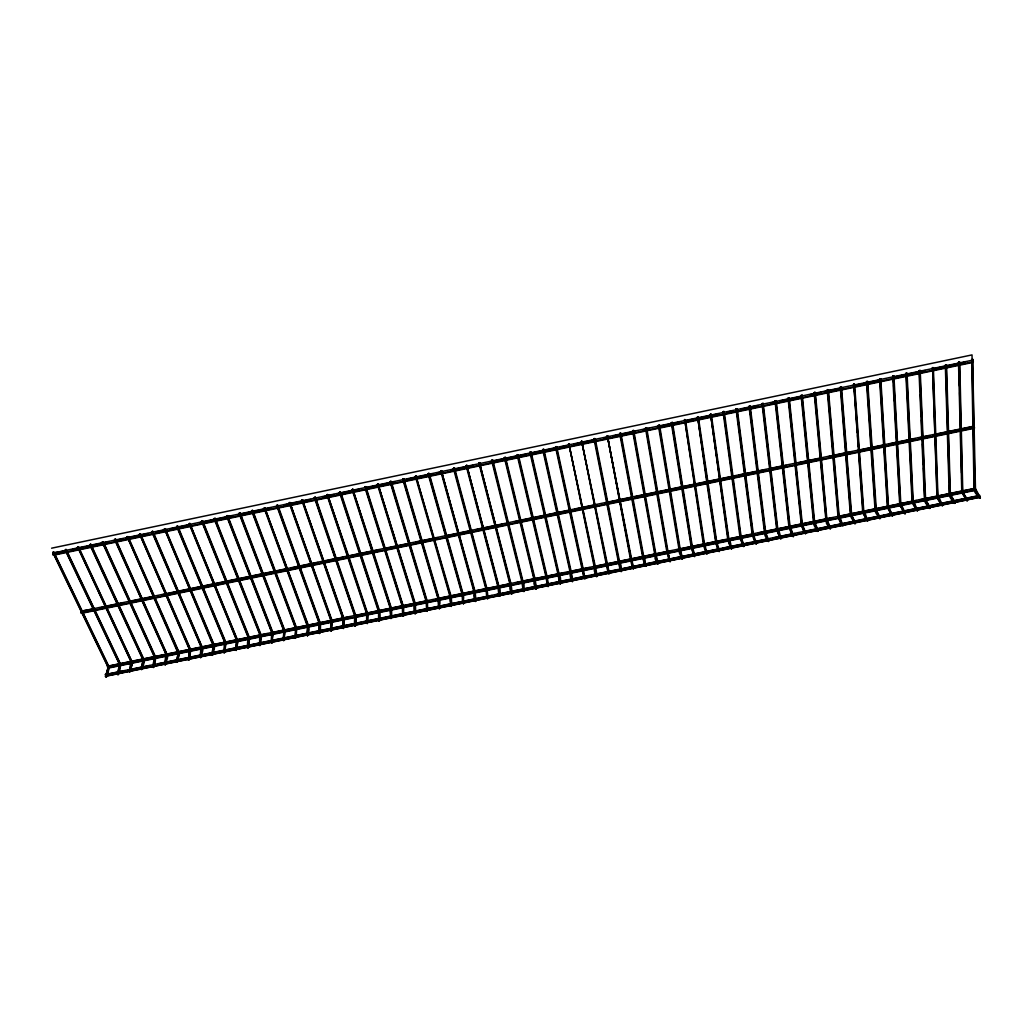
<?xml version="1.0" encoding="UTF-8"?>
<svg xmlns="http://www.w3.org/2000/svg" width="1032" height="1032" viewBox="0 0 1032 1032"><rect width="100%" height="100%" fill="white"/><g stroke="black" fill="none" stroke-linecap="round" stroke-linejoin="round"><path stroke-width="1.5" d="M154.568 657.745C150.93 671.961 154.736 669.446 155.664 657.526M154.903 657.59L153.342 665.227M155.329 657.694L153.42 667.472M143.977 659.925C145.628 663.241 139.514 671.445 141.99 669.342M390.535 618.452C392.753 619.69 388.948 613.46 390.496 609.37M391.683 616.62L391.605 609.151M143.216 659.99L141.242 669.02M131.967 662.479C132.393 667.407 128.265 672.129 129.864 672.284M119.531 664.931C115.494 679.288 119.364 676.618 120.628 664.711M119.854 664.776L118.061 672.464M120.305 664.866L118.112 674.696M379.712 611.589C381.221 620.297 377.789 627.649 378.705 612.866M378.989 618.761L379.118 612.376M379.26 621.238L378.912 610.273L340.121 491.864L339.515 492.316L378.602 611.808M105.961 675.483C105.844 681.094 109.469 668.568 108.979 667.098M108.644 665.962L53.819 552.043L53.006 552.21L107.96 666.349L107.921 668.194L975.511 490.316L972.608 359.239L971.705 359.665L974.027 488.471M108.192 667.162L105.612 676.45L105.728 674.657M366.605 622.025L366.708 614.246M367.018 621.212L367.224 614.814M367.276 623.689C366.399 623.276 367.598 620.903 367.521 615.562M367.766 620.451L367.921 615.072M94.144 608.906L81.167 611.099L80.857 612.105L81.476 613.369L974.427 428.267L973.821 425.971L974.144 428.138M81.76 613.137L81.786 612.363M354.84 616.685C353.486 630.126 357.02 628.423 355.95 616.452M355.06 623.663L355.266 616.504M355.305 626.14L355.524 616.646M64.564 551.075L53.122 552.92L52.774 553.887L53.432 555.242L973.279 362.335L972.957 360.078L972.544 360.581M117.351 674.386L118.461 674.154M343.346 628.591C342.276 628.423 344.249 624.025 343.656 619.071M343.746 628.037L344.172 619.948M342.766 625.573L343.063 620.168M343.114 626.102L343.463 619.69M331.595 622.128L331.182 628.553L283.929 638.163M331.117 621.548C330.485 634.925 331.401 633.274 331.814 621.496M331.388 631.042L331.943 620.168L289.824 502.416L289.192 502.881L330.833 620.387M152.672 667.149L153.768 666.93M165.571 664.518C162.901 666.13 168.732 658.906 167.365 656.197M320.384 623.754C321.094 635.712 317.534 637.557 319.275 623.973M319.236 631.262L319.688 623.792M319.456 633.48L320.075 625.289M177.375 662.092C174.718 663.692 180.69 655.797 179.065 652.727M188.082 659.899C190.004 661.138 187.747 654.572 189.695 650.547M307.923 635.364C305.562 637.363 310.684 630.642 308.62 627.237M306.917 634.241L307.51 627.456M307.201 635.041L307.897 626.979M307.523 635.918L308.142 626.36M201.008 657.255C198.389 658.88 204.014 651.708 202.543 648.986M212.85 654.83C210.244 656.442 215.946 648.573 214.256 645.516M295.41 636.138L296.029 628.656M295.616 628.823C294.507 642.291 295.629 640.627 296.326 628.772M296.132 636.447L296.726 628.604M223.583 652.637C225.556 653.875 223.028 647.361 224.911 643.323M283.271 637.75L283.865 632.306M283.516 638.576L284.2 631.068M283.697 640.795C282.484 640.64 285.051 636.151 284.522 631.197M284.084 640.253L284.909 631.016M247.306 647.774C249.486 648.857 245.861 643.749 248.48 639.569M259.187 645.348C261.212 646.587 258.413 640.137 260.219 636.086M271.622 641.014L272.435 634.254M271.468 642.368L271.803 643.233L272.719 633.622M271.803 643.233L273.119 633.442M271.235 641.543L271.713 632.513L226.563 516.013L227.737 515.768L226.563 516.013M259.754 643.439L260.606 635.918M259.922 645.671L260.941 636.034M260.477 643.749L261.315 635.867M972.944 359.407L971.705 359.665M294.881 638.034L295.72 637.531L295.603 638.357M247.693 647.232L248.815 638.331M248.041 648.096L249.215 639.814M248.415 647.554L249.538 638.279M958.496 362.438L959.734 362.168L958.496 362.438L961.785 492.225M318.733 633.158L319.856 632.926M236.173 650.534C234.832 650.366 237.889 645.8 237.399 640.859M236.973 647.232L237.811 641.749M235.657 648.831L236.367 639.763L189.127 523.869L189.785 523.418L237.773 640.691M236.238 646.935L237.063 641.504M330.679 630.707L331.788 630.488M946.55 364.941L945.312 365.199L946.55 364.941L950.356 493.322M224.189 650.728L225.273 643.155M224.318 652.959L225.634 643.271M224.692 652.405L226.008 643.104M354.582 625.818L355.705 625.586M936.979 497.308L932.554 367.547L933.367 367.702L935.727 433.388M933.367 367.702L932.141 367.96M212.218 652.301L213.185 646.806M212.115 654.507L213.521 645.568M212.476 655.385L213.934 647.051M378.55 620.916L379.673 620.683M200.53 655.565L201.795 648.741M200.647 657.797L202.156 648.083M920.209 370.462L918.97 370.733L920.209 370.462L925.562 498.404M200.156 656.107L201.111 647L151.794 531.712L152.955 531.467L151.794 531.712M402.609 615.653L403.602 616.117L403.628 607.758M414.567 613.537C416.967 614.569 412.323 609.873 414.438 605.539M188.817 660.222L190.443 650.495M189.191 659.68L190.791 650.328M188.714 657.99L190.043 650.379M907.051 373.223L905.825 373.481L907.051 373.223L910.198 438.69M177.878 658.455L178.73 654.262M439.761 608.377C437.503 610.028 441.49 602.378 439.297 599.36M176.833 659.551L177.981 654.017M176.911 660.403L178.317 652.792M450.674 606.145C452.983 607.371 448.701 601.243 450.133 597.141M893.918 375.983L892.693 376.241L893.918 375.983L900.82 503.487C904.471 511.227 908.96 521.805 899.852 504.919M165.21 665.059L167.016 655.294M164.759 663.357L165.946 654.211L115.223 540.987M165.12 662.815L166.604 655.952M463.871 603.449C461.781 605.01 464.968 596.793 462.942 593.297L429.647 475.03M979.381 495.734L980.09 497.514L979.51 496.611M474.81 601.205C477.287 602.224 472.282 597.644 474.217 593.284M879.561 379.002L880.786 378.744L879.561 379.002L887.314 506.26M500.12 596.019C497.863 597.67 501.875 590.859 499.32 588.137M142.3 667.072L143.629 661.46M867.68 381.492L866.454 381.75L867.68 381.492L876.323 509.756M141.552 666.775L142.868 661.215M511.085 593.774C513.613 594.78 508.402 590.278 510.208 585.905M524.333 591.065C522.231 592.703 525.572 585.157 523.172 582.164M129.813 670.052L131.516 663.15M130.909 668.955L132.29 663.383M129.464 670.581L130.883 661.396L77.684 547.024L78.509 546.857L132.302 662.312M535.324 588.821C537.891 589.814 532.525 585.35 534.254 580.977M862.636 511.317L853.799 384.072L854.573 384.239L863.784 511.085M854.573 384.239L853.348 384.497M560.75 583.609C558.57 585.247 562.272 578.5 559.473 575.804M840.267 387.245L841.493 386.987L840.267 387.245L850.303 513.846C849.736 518.038 857.347 524.656 854.457 523.482M571.767 581.351C574.385 582.345 568.8 577.933 570.412 573.56M105.599 676.786L107.857 668.388L107.56 666.182L52.748 552.494M106.361 677.095L108.631 668.633M584.035 578.513L584.976 578.991L583.403 569.819M828.412 389.735L827.187 389.98L828.412 389.735L839.158 516.129M596.109 576.372C598.766 577.352 593.039 572.979 594.561 568.606M621.651 571.148C619.548 572.773 622.928 566.065 619.897 563.42M815.357 392.47L814.132 392.728L815.357 392.47L826.851 518.657M646.084 566.142C644.174 567.768 646.6 560.35 643.916 557.409M801.077 395.462L802.303 395.204L801.077 395.462L813.409 521.418M657.178 563.872C659.912 564.839 653.811 560.531 655.152 556.196M668.181 552.43L670.078 561.705L669.923 560.789M789.261 397.939L788.048 398.197L789.261 397.939L802.29 523.701M681.675 558.854C684.371 560.015 678.243 554.261 679.198 550.172M776.245 400.674L775.019 400.932L776.245 400.674L790.022 526.217C793.44 534.254 795.891 544.457 789.08 527.636M707.384 553.591C705.823 555.1 706.301 547.308 704.456 543.761L685.416 419.74L684.693 419.56L703.321 543.993M731.972 548.56C730.204 550.159 731.972 542.845 729.069 539.942M762.003 403.667L763.228 403.409L762.003 403.667L776.619 528.965M743.13 546.276C745.801 547.528 739.441 540.587 739.918 536.485L723.045 411.833L724.258 411.587L723.045 411.833M755.579 543.387C758.068 546.173 753.812 536.176 753.502 534.937M750.225 406.131L749.013 406.389L750.225 406.131L765.731 532.422M767.795 541.232C770.633 542.355 763.796 536.73 764.583 532.667M781.301 538.459C779.599 540.033 780.992 532.796 777.973 529.919M737.235 408.865L736.022 409.111L737.235 408.865L753.283 533.75M792.499 536.163L793.66 535.931M817.241 531.106C820.169 532.202 812.919 526.655 813.616 522.605M829.638 528.565C832.618 529.493 825.445 525.301 826.232 521.108M843.208 525.791C841.609 527.339 842.525 520.18 839.351 517.329M727.702 538.988L710.584 414.129L711.293 414.309L728.85 538.756M711.293 414.309L710.081 414.554M868.041 520.708C866.48 522.244 867.215 515.123 863.99 512.285M706.559 480.977L697.632 416.851L698.354 417.018L716.647 541.258M698.354 417.018L697.129 417.276M879.316 518.399C882.334 519.47 874.581 514.013 875.162 509.989M891.919 515.471C894.46 518.258 889.171 508.428 888.655 507.215M685.416 419.74L684.203 419.985M904.226 513.291L905.399 513.059M917.874 510.505C916.377 512.014 916.726 504.958 913.385 502.158M672.49 422.449L671.277 422.707L672.49 422.449L692.279 546.263M929.174 508.183C932.283 509.24 924.117 503.848 924.595 499.849M942.848 505.396C941.39 506.893 941.545 499.875 938.14 497.076M658.364 425.416L659.577 425.158L658.364 425.416L678.966 548.985M954.174 503.074C957.322 504.106 948.937 498.753 949.376 494.767M979.226 497.94C982.399 498.972 973.821 493.644 974.208 489.684M646.664 427.867L645.464 428.112L646.664 427.867L667.949 551.243M633.777 430.563L632.577 430.821L633.777 430.563L655.81 553.732M619.703 433.53L620.903 433.272L619.703 433.53L642.536 556.454M630.41 558.944L607.358 435.788L631.545 558.712M608.042 435.968L606.829 436.226M595.193 438.665L593.981 438.923L595.193 438.665L607.629 501.5M606.197 563.911L581.674 441.18L607.332 563.678M582.345 441.361L581.145 441.619M594.355 567.574L568.851 443.863L595.245 566.155M569.522 444.057L568.322 444.302M555.5 446.998L556.7 446.74L555.5 446.998L582.022 568.864M543.903 449.423L542.703 449.681L543.903 449.423L571.096 571.109M531.106 452.106L529.906 452.364L531.106 452.106L559.279 574.76M518.335 454.79L517.135 455.048L518.335 454.79L546.986 576.062M505.564 457.473L504.364 457.718L505.564 457.473L534.95 578.526M491.619 460.401L492.806 460.143L491.619 460.401L521.792 581.222M509.782 583.686L478.874 463.071L479.441 462.633L510.905 583.454M480.073 462.826L478.874 463.071M497.772 586.15L466.142 465.742L466.722 465.303L499.153 587.092M467.341 465.497L466.142 465.742M454.622 468.167L453.422 468.412L454.622 468.167L486.898 588.382M457.679 532.615L440.716 471.082L441.296 470.631L474.913 590.833M441.915 470.824L440.716 471.082M428.035 473.74L429.222 473.495L428.035 473.74L461.82 593.529M433.053 537.724L415.341 476.397L415.935 475.958L450.984 595.748M416.541 476.152L415.341 476.397M402.673 479.067L403.86 478.809L402.673 479.067L437.916 598.431L438.561 607.022M391.205 481.467L390.019 481.712L391.205 481.467L427.093 600.65M414.322 604.494L377.377 484.369L377.97 483.918L415.161 603.101M378.563 484.124L377.377 484.369M365.921 486.769L364.748 487.027L365.921 486.769L403.512 606.7M390.212 608.209L352.118 489.671L352.725 489.22L372.81 550.224M353.305 489.426L352.118 489.671M366.425 613.085L326.912 494.96L327.531 494.509L348.326 555.306M328.099 494.715L326.912 494.96M314.334 497.605L315.508 497.347L314.334 497.605L354.557 615.524M342.972 619.123L301.757 500.236L302.376 499.785L344.082 618.89M302.931 499.991L301.757 500.236M290.366 502.623L289.192 502.881M277.814 505.267L276.64 505.512L277.814 505.267L320.101 622.593M307.446 626.398L264.102 508.144L264.734 507.68L308.258 625.018M265.276 507.886L264.102 508.144M252.75 510.518L251.576 510.763L252.75 510.518L296.429 627.443M240.237 513.149L239.063 513.394L240.237 513.149L284.613 629.868M215.237 518.387L214.063 518.632L215.237 518.387L238.715 578.036M201.588 521.25L202.762 521.005L201.588 521.25L248.131 637.35M190.288 523.624L189.127 523.869M176.665 526.488L177.827 526.243L176.665 526.488L224.602 642.175M213.16 645.735L164.449 528.823L165.391 528.848L213.946 644.368M165.391 528.848L164.217 529.093M189.372 649.399L139.604 534.034L140.533 534.073L190.481 649.18M140.533 534.073L139.372 534.318M177.968 652.946L127.194 536.64L128.123 536.679L154.091 595.606M128.123 536.679L126.962 536.911M115.726 539.272L114.565 539.517L115.726 539.272L167.365 655.127M102.168 542.123L103.329 541.877L102.168 542.123L154.245 656.61M90.958 544.47L89.797 544.715L90.868 544.264L143.654 658.777M78.6 547.063L77.439 547.308M66.242 549.656L65.081 549.901L66.151 549.45L120.305 663.576M53.896 552.249L53.2 552.713M427.287 611.408C426.448 611.215 427.558 606.971 426.9 602.004M487.581 599.063C486.923 598.818 487.22 594.755 486.536 589.582M548.134 586.666L546.625 577.262M608.97 574.218L606.997 564.878M633.377 569.225L631.21 559.912M694.601 556.687C694.459 556.39 692.859 552.636 691.917 547.657M719.162 551.656C719.072 551.204 717.472 548.495 716.531 543.193M805.489 533.983C805.644 533.363 803.386 531.725 802.251 526.436M967.268 499.901L966.881 500.817L967.693 499.965M51.6 548.186L972.028 354.905L972.892 402.751M52.813 553.126L972.957 360.078M72.446 549.424L83.476 547.102M86.624 546.444L108.695 541.813M116.577 540.162L122.885 538.833M126.033 538.175L148.105 533.544M155.987 531.893L167.029 529.584M170.177 528.913L187.514 525.275M200.131 522.631L231.658 516.013M239.54 514.362L250.57 512.053M253.717 511.395L271.068 507.757M283.671 505.1L310.477 499.488M323.08 496.844L334.123 494.522M337.27 493.864L349.887 491.219M353.034 490.548L359.342 489.233M367.224 487.581L394.018 481.957M406.634 479.312L433.427 473.688M436.588 473.03L442.883 471.701M450.765 470.05L472.837 465.419M490.174 461.781L516.98 456.157M520.128 455.499L526.436 454.17M529.584 453.512L556.39 447.888M559.538 447.23L565.846 445.914M573.727 444.25L595.799 439.619M603.681 437.968L609.977 436.652M613.137 435.981L635.209 431.363M643.091 429.699L649.386 428.383M657.268 426.732L679.34 422.101M687.222 420.45L693.53 419.121M696.677 418.463L718.749 413.832M726.631 412.181L732.939 410.852M740.821 409.201L758.159 405.563M770.775 402.919L777.07 401.59M780.231 400.932L802.303 396.301M810.184 394.65L821.214 392.341M824.362 391.67L841.712 388.032M854.315 385.387L860.624 384.072M863.771 383.401L881.122 379.763M893.725 377.119L925.253 370.514M933.134 368.85L944.177 366.541M947.324 365.883L964.662 362.245M53.032 554.777L973.395 361.729M80.883 611.331L974.105 426.1M102.026 607.268L124.098 602.701M131.98 601.063L154.052 596.483M161.934 594.858L188.727 589.298M191.875 588.64L218.681 583.08M221.828 582.435L248.622 576.875M251.782 576.217L288.031 568.697M291.179 568.052L317.985 562.492M321.133 561.834L343.204 557.267M351.086 555.629L377.88 550.069M385.762 548.431L407.833 543.864M415.715 542.226L437.774 537.646M445.656 536.021L472.463 530.461M475.61 529.803L502.403 524.243M515.02 521.637L541.813 516.077M544.961 515.42L567.032 510.84M574.914 509.215L596.986 504.635M604.868 502.997L631.661 497.45M634.809 496.792L661.615 491.232M664.763 490.574L691.556 485.027M694.717 484.369L705.746 482.086M708.894 481.428L735.7 475.868M738.847 475.223L756.185 471.624M759.333 470.966L765.641 469.663M768.801 469.005L786.139 465.406M798.742 462.8L820.814 458.221M828.696 456.583L850.768 452.003M858.65 450.378L885.443 444.818M888.591 444.16L915.384 438.613M918.544 437.955L929.574 435.659M932.734 435.014L945.338 432.395M948.498 431.737L959.528 429.454M962.675 428.796L973.718 426.513M81.102 612.943L974.531 427.712M107.354 666.233L975.188 488.239L980.4 497.708M109.547 666.027L141.126 659.551M144.274 658.906L186.908 650.16M190.069 649.515L267.443 633.648M270.59 633.003L306.917 625.547M310.064 624.902L347.965 617.136M355.859 615.511L428.486 600.611M436.381 598.999L483.75 589.285M486.911 588.627L509.021 584.099M516.916 582.474L520.076 581.829M523.224 581.184L564.285 572.76M567.445 572.115L589.543 567.587M597.438 565.962L644.807 556.248M647.967 555.603L670.078 551.062M677.972 549.45L701.657 544.586M704.804 543.941L725.341 539.736M728.489 539.091L750.599 534.55M758.494 532.938L805.863 523.224M809.024 522.566L831.121 518.038M839.016 516.413L886.385 506.699M889.545 506.054L916.39 500.546M919.551 499.901L966.919 490.187M970.08 489.542L973.228 488.897M107.573 667.807L975.614 489.826M105.122 674.541L979.781 495.412M107.302 674.335L124.653 670.787M127.813 670.142L149.885 665.614M157.767 664.002L235.038 648.173M238.199 647.528L280.781 638.808M334.394 627.83L361.2 622.335M364.361 621.69L381.698 618.142M384.859 617.497L411.665 612.002M414.825 611.357L462.13 601.669M465.29 601.024L492.096 595.529M495.244 594.884L537.827 586.163M540.974 585.518L588.292 575.83M591.439 575.185L618.258 569.69M621.406 569.045L668.71 559.357M671.871 558.712L719.175 549.024M722.336 548.379L749.142 542.884M752.302 542.239L769.64 538.691M772.8 538.046L794.872 533.518M802.754 531.906L875.304 517.058M883.186 515.432L925.769 506.712M928.916 506.067L976.233 496.379M105.329 676.141L980.194 497.011M979.807 497.347L105.948 676.244L106.709 676.566M340.121 491.864L339.515 492.316M402.97 615.433L403.667 615.769M975.188 488.239L975.227 490.161L979.046 496.147M979.819 498.301L974.647 489.684M963.346 492.999L966.365 497.85M962.792 492.703L965.784 497.501M967.294 500.868L962.237 492.238L961.682 477.816M962.185 493.244L965.939 499.295M955.348 502.829L950.549 494.534M954.019 501.268L950.098 494.522M950.33 496.082L954.781 503.435M942.242 505.035L937.688 497.076M942.281 505.99L937.43 497.321L936.966 489.362M937.366 498.327L940.952 504.416M930.348 507.95L925.756 499.617M925.575 500.339L929.045 506.377M925.536 501.165L929.78 508.544M916.584 508.931L912.92 502.145M917.306 511.098L912.688 502.39M912.598 503.41L916.016 509.524M900.807 505.409L904.122 511.485M900.794 506.235L904.832 513.652M891.029 512.814L888.191 507.215M892.383 516.206L887.972 507.46M891.119 514.62L887.507 507.46M876.671 510.776L879.844 516.929M876.091 510.479L879.238 516.581M879.935 518.748L875.381 508.441L866.893 381.324M866.816 519.122L863.5 512.285M863.758 513.833L867.499 521.302M866.261 519.702L862.829 512.517M852.006 515.832L855.012 522.011M851.426 515.536L854.406 521.663M855.077 523.843L850.742 513.497L846.176 455.77M53.445 552.017L108.244 665.795M65.764 551.346L119.209 663.795M65.777 549.437L93.86 608.583M95.241 611.473L119.893 663.408M66.229 551.565L119.622 663.963M842.009 524.204L838.861 517.329M840.899 522.631L838.693 517.561M840.874 523.547L838.203 517.574M78.135 546.844L131.554 661.009M77.903 547.528L131.528 662.376M90.494 544.251L143.229 658.622M90.932 546.38L142.984 659.164M90.468 546.16L142.558 659.009M830.231 527.081L827.058 519.857M826.8 520.592L829.612 526.746M830.257 528.913L826.4 520.089M104.671 544.806L155.342 656.378M104.838 546.005L154.916 656.223M102.645 542.342L154.671 656.778M115.236 539.052L166.616 653.824M115.7 541.207L166.604 655.191M818.415 530.861L814.777 522.373M817.241 529.274L814.274 522.373M817.873 531.454L814.119 522.605M129.581 540.871L153.626 595.412M154.929 598.354L178.317 651.424M127.439 537.13L178.097 651.966M155.381 598.547L178.755 651.579M140.042 533.854L190.03 649.012M140.494 536.008L189.824 649.567M804.96 530.899L802.496 524.888M802.212 525.636L804.87 531.815M801.658 526.152L804.328 532.396M154.22 534.421L202.517 647.915M152.465 531.248L177.736 590.407M179 593.361L201.756 646.613M152.285 531.919L201.782 647.98M972.686 361.523L972.983 362.245M164.888 528.642L213.495 644.2M165.339 530.796L213.302 644.742M789.944 528.152L792.408 534.099M793.131 536.524L789.596 527.636M178.446 527.726L225.698 641.956M177.323 526.023L225.247 641.801M177.169 526.707L225.053 642.343M190.236 525.572L237.037 640.743M189.785 523.418L213.998 582.887M215.211 585.853L236.999 639.389M780.063 536.627L777.457 529.932M777.728 531.467L780.773 539.052M779.637 537.44L776.825 530.151M203.356 522.502L249.241 637.131M202.246 520.799L248.776 636.976M202.104 521.47L248.596 637.505M214.591 518.851L260.387 635.093M214.656 520.128L259.922 634.938M239.888 581.029L261.019 634.706M215.894 521.16L238.224 577.856M239.398 580.848L260.554 634.551M766.028 533.454L768.956 540.987M765.422 533.17L767.731 539.143M765.486 533.983L768.427 541.581M228.304 517.264L272.809 632.293M227.208 515.561L272.332 632.139M227.079 516.232L272.396 633.493M239.708 512.943L262.489 572.825M263.624 575.817L284.135 629.713M239.592 513.601L283.994 630.255M239.063 513.394L283.516 630.101M756.095 544.096L752.973 534.95M252.221 510.311L274.641 570.296M275.763 573.302L295.952 627.288M252.672 512.478L295.81 627.83M252.698 513.768L295.32 627.675M754.895 542.239L752.354 535.169M264.734 507.68L307.768 624.863M264.644 508.35L307.639 625.405M741.569 538.472L743.75 544.522M277.273 505.048L319.598 622.438M277.724 507.215L319.481 622.967M277.724 508.518L318.978 622.825M740.95 538.188L743.104 544.187M743.775 546.625L740.666 537.659M289.747 503.087L331.337 620.542M291.424 506.944L331.44 620.013M302.376 499.785L323.364 560.195M324.409 563.214L343.295 617.587M302.827 501.952L343.398 618.942M728.734 540.691L730.811 546.702M731.469 549.14L728.54 539.955M730.295 547.283L727.921 540.175M316.54 500.378L355.666 615.291M314.954 497.153L355.15 615.149M314.889 497.811L355.06 615.678M349.332 558.325L367.831 614.027M327.531 494.509L347.784 555.126M348.79 558.157L367.392 614.208M327.983 496.676L347.72 555.719M348.726 558.738L366.94 613.24M719.162 549.553L716.879 542.445M716.002 543.709L718.014 549.798M341.192 493.58L379.428 610.428M341.076 495.553L379.041 611.628M373.778 553.268L391.334 607.977M352.725 489.22L372.255 550.056M373.236 553.087L390.805 607.835M352.699 489.877L390.741 608.351M704.327 545.696L705.772 550.224M706.881 554.171L704.082 545.167M705.746 552.301L703.54 545.18M365.341 486.575L402.712 605.397M365.805 488.742L402.648 605.913M365.702 490.071L383.917 547.915M384.872 550.959L402.119 605.771M377.97 483.918L414.619 602.946M377.957 484.576L414.58 603.462M694.639 554.584L692.511 547.437M693.994 554.249L691.956 547.463M693.478 554.816L691.363 547.682M390.612 481.273L426.551 600.508M391.076 483.44L409.02 543M409.936 546.044L426.513 601.024M390.947 484.769L408.453 542.819M409.382 545.876L425.971 600.882M404.763 481.88L439.026 598.199M404.17 481.673L438.484 598.057M403.28 479.261L438.652 599.399M680.591 550.972L682.836 558.622M679.972 550.701L681.739 556.764M682.333 559.202L679.753 550.159M415.935 475.958L433.621 537.891M434.511 540.381L450.416 596.122M433.93 540.794L449.862 595.98M752.883 535.157L753.257 536.485M428.615 473.301L462.388 593.155L463.433 604.004M429.505 477.003L462.375 593.658M667.807 553.191L669.497 559.267M670.078 561.705L667.627 552.455M668.994 559.834L667.046 552.662M441.296 470.631L474.359 590.704M441.335 471.276L474.359 591.207M458.531 535.685L474.062 592.239M454.003 467.973L486.33 588.24M454.261 471.495L485.775 588.614M657.913 562.105L656.042 554.919M655.655 555.68L657.836 564.22M466.722 465.303L498.327 585.789L499.346 593.413M466.761 465.935L498.34 586.292M479.441 462.633L510.324 583.325M479.893 464.813L510.35 583.828M645.052 564.272L643.336 557.435M644.561 564.839L642.768 557.641M493.58 463.252L522.914 580.99M492.174 459.962L522.334 580.861M504.364 457.718L534.073 579.932M504.932 457.279L534.589 579.726M633.493 567.097L631.79 559.899M631.378 560.66L632.835 566.774M630.887 561.163L632.345 567.342M517.69 454.609L546.444 576.424M517.135 455.048L545.851 576.295M655.475 555.139L655.784 556.467M530.461 451.926L558.505 573.947M529.906 452.364L557.899 573.818M643.349 557.615L643.645 558.957M619.252 563.137L621.174 571.715M620.155 569.832L618.542 562.608M542.703 449.681L570.206 572.528M543.245 449.243L570.567 571.47M557.383 449.862L583.157 568.632M556.042 446.559L582.641 569.006M619.406 563.923L618.813 561.073M609.112 572.089L607.577 564.865M607.151 565.626L608.454 571.767M607.977 572.321L606.442 565.097M568.851 443.863L594.729 566.516M594.625 566.026L595.219 568.877M619.677 562.375L608.248 504.648M581.674 441.18L606.816 564.04M595.696 568.374L597.257 576.14M595.051 568.103L596.78 576.707M654.907 555.152L632.577 430.821M594.509 438.484L618.929 561.563M593.981 438.923L618.297 561.434M582.28 570.051L583.648 577.314M680.346 549.94L660.093 428.332M679.791 549.953L659.061 425.597M607.809 437.981L631.042 559.073M607.358 435.788L630.913 558.583M571.341 572.296L572.631 579.571M570.748 572.321L572.438 581.7M715.731 542.677L707.023 484.163M740.757 537.453L732.836 479.106M582.964 570.58L584.112 576.746M558.751 574.966L560.286 584.189M558.157 574.992L559.357 582.28M621.483 436.42L632.577 496.327M633.171 499.475L643.671 556.222M620.219 433.092L643.039 556.106M765.112 532.654L749.49 405.963M547.231 577.236L548.134 582.964M633.093 430.383L655.307 554.094M546.715 577.43L546.96 578.771M546.109 577.468L547.231 584.77M801.348 525.12L788.371 401.383M535.195 579.7L536.459 588.588M534.679 579.907L536.008 589.156M826.567 519.857L814.893 392.895M825.91 520.089L814.132 392.728M645.98 427.687L667.459 551.604M645.735 429.699L666.814 551.475M851.671 514.813L841.738 390.186M851.181 514.813L841.041 387.413M522.553 582.203L523.882 591.633M522.05 582.396L523.005 589.723M558.815 575.534L559.821 581.726M511.163 584.628L512.04 591.968M510.659 584.834L511.769 594.11M510.543 584.667L511.356 591.646M672.232 424.462L691.788 546.612M672.284 425.442L691.621 546.134M671.522 424.294L691.143 546.496M498.03 587.324L498.83 594.677M684.693 419.56L703.979 544.109M487.168 589.556L487.878 596.922M486.678 589.749L486.872 591.091M486.046 589.775L486.756 597.154M697.851 417.457L716.169 541.619M697.632 416.851L715.976 541.142M475.184 592.007L475.945 600.972M711.035 416.335L728.373 539.104M710.584 414.129L728.179 538.639M462.091 594.69L462.633 602.095M534.718 580.474L535.569 586.692M724.683 414.735L741.066 536.253M723.535 411.407L732.281 476.139M451.255 596.909L451.719 604.326M450.778 597.102L451.371 606.481M450.61 596.947L451.036 604.004M736.758 409.291L752.818 534.099M736.5 408.685L752.599 533.634M736.022 409.111L752.135 533.983M438.832 599.553L439.322 608.945M522.682 582.938L523.456 589.169M749.942 408.143L765.06 531.583M749.4 409.562L764.364 531.467M427.364 601.811L427.622 607.654M426.706 601.85L426.977 608.932M426.242 602.043L426.551 609.473M415.432 604.262L415.69 613.305M763.59 406.582L777.767 528.719M762.751 403.835L777.302 529.081M762.854 406.415L777.07 528.616M403.06 606.893L403.254 616.323M402.403 606.932L402.545 614.401M775.767 401.1L789.57 526.565M776.012 405.279L789.325 526.101M775.019 400.932L788.874 526.449M390.935 609.19L391.025 609.938M788.964 399.965L801.838 524.05M788.513 397.772L795.298 463.071M795.62 466.258L801.58 523.585M498.65 587.866L499.269 594.122M802.612 398.404L814.558 521.173M801.838 395.63L808.056 459.382M808.366 462.568L814.119 521.521M801.851 398.236L807.927 460.44M808.25 463.639L813.848 521.07M814.583 392.302L826.142 518.541M827.458 393.192L837.997 516.374M828.232 393.347L838.719 516.477M827.651 389.567L838.436 516.026M840.964 390.032L841.854 401.255M842.112 404.454L845.918 452.571M474.888 593.555L475.494 601.54M474.656 592.794L475.133 599.076M854.251 386.265L863.358 511.421M853.799 384.072L857.308 432.266M857.553 435.478L858.366 446.727M858.714 451.539L863.062 510.969M866.661 384.962L874.968 508.789M867.344 383.517L875.704 508.892M462.671 595.245L463.175 603.114M880.98 381.917L888.462 506.015M880.361 379.157L888.049 506.364M880.193 381.763L881.057 396.082M881.251 399.268L882.128 413.6M882.321 416.773L885.211 464.529M885.404 467.715L887.726 505.912M893.57 377.996L900.407 503.822M893.119 375.829L893.467 382.201M893.648 385.387L894.512 401.332M894.679 404.518L896.602 439.606M896.86 444.379L900.072 503.384M892.693 376.241L896.266 441.58M896.434 444.766L899.659 503.719M905.98 376.68L912.03 501.191M910.353 441.877L913.191 500.946M906.702 375.248L912.778 501.294M906.251 373.068L906.87 385.839M907.025 389.038L907.876 406.608M908.031 409.807L908.96 428.964M909.115 432.163L909.966 449.733M910.121 452.932L912.43 500.843M919.783 370.888L925.162 498.753M919.538 373.507L920.273 391.102M920.415 394.314L921.357 416.709M921.499 419.908L922.376 440.703M922.505 443.902L923.395 464.71M923.524 467.909L924.814 498.301M918.97 370.733L924.401 498.65M438.742 600.147L439 606.468M935.831 436.588L937.959 495.863M932.954 368.127L937.559 496.211M932.851 375.558L933.715 399.603M933.831 402.803L934.76 428.448M934.876 431.66L935.805 457.305M935.921 460.504L936.85 486.149M945.415 368.411L949.195 493.567M946.176 366.966L949.969 493.67M945.725 364.786L946.06 376.022M946.215 380.834L947.079 409.743M947.273 416.154L948.137 445.063M948.292 449.875L949.208 480.383M949.35 485.195L949.595 493.219M959.812 365.392L962.766 490.781M959.321 362.593L962.379 491.116M958.909 362.013L959.489 386.136M959.644 392.573L960.534 429.57M960.65 434.395L961.566 472.991M972.531 359.82L974.827 489.245M973.06 412.413L973.95 462.362M974.066 468.799L974.414 488.136M415.135 605.797L415.264 613.872M414.864 605.049L414.967 611.395M402.932 607.5L402.957 613.846"/></g></svg>
